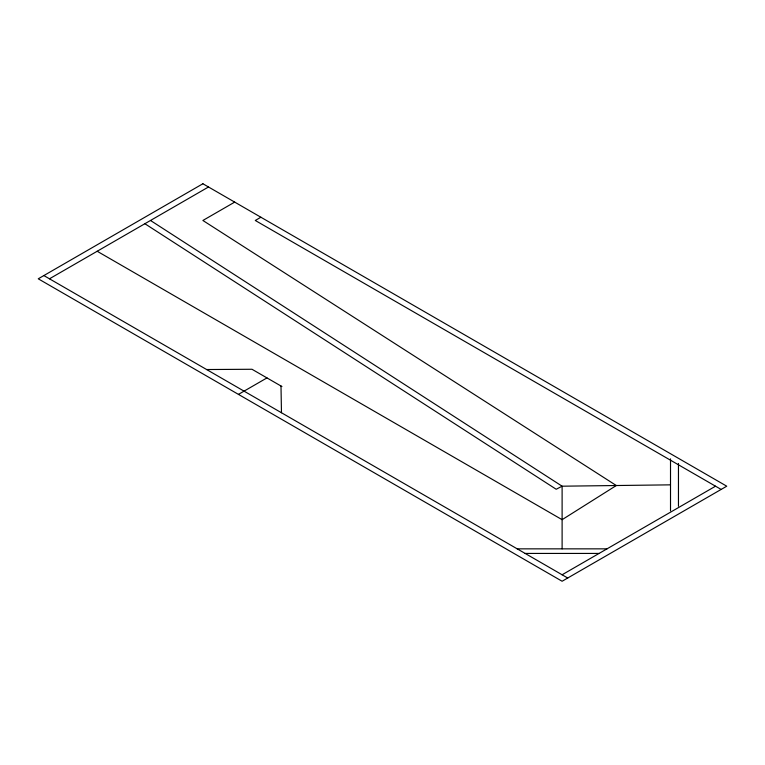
<?xml version="1.0" encoding="UTF-8"?>
<svg xmlns="http://www.w3.org/2000/svg" width="765" height="765" viewBox="0 0 765 765"><rect width="100%" height="100%" fill="white"/><g stroke="black" fill="none" stroke-linecap="round" stroke-linejoin="round"><path stroke-width="1.15" d="M49.476 278.804L208.501 186.985M234.692 202.113L202.888 220.473L616.313 485.526L562.112 519.684L97.184 251.264M260.894 217.231L255.28 220.473L721.137 489.437M238.441 394.386L266.966 377.91M562.112 574.773L715.524 486.196M670.513 484.847L562.112 486.196L556.193 489.256L144.786 223.657M206.636 369.533L252.001 369.266L281.941 386.555M517.207 548.849L607.008 548.849M525.144 553.43L599.072 553.43M43.863 275.563L567.726 578.015M150.504 220.473L562.112 486.196L562.112 548.849M280.994 386.009L281.472 412.746M678.459 463.447L678.459 506.248M670.513 458.866L670.513 510.829M202.888 183.753L38.25 278.804L562.112 581.247L726.75 486.196L202.888 183.753"/></g></svg>
